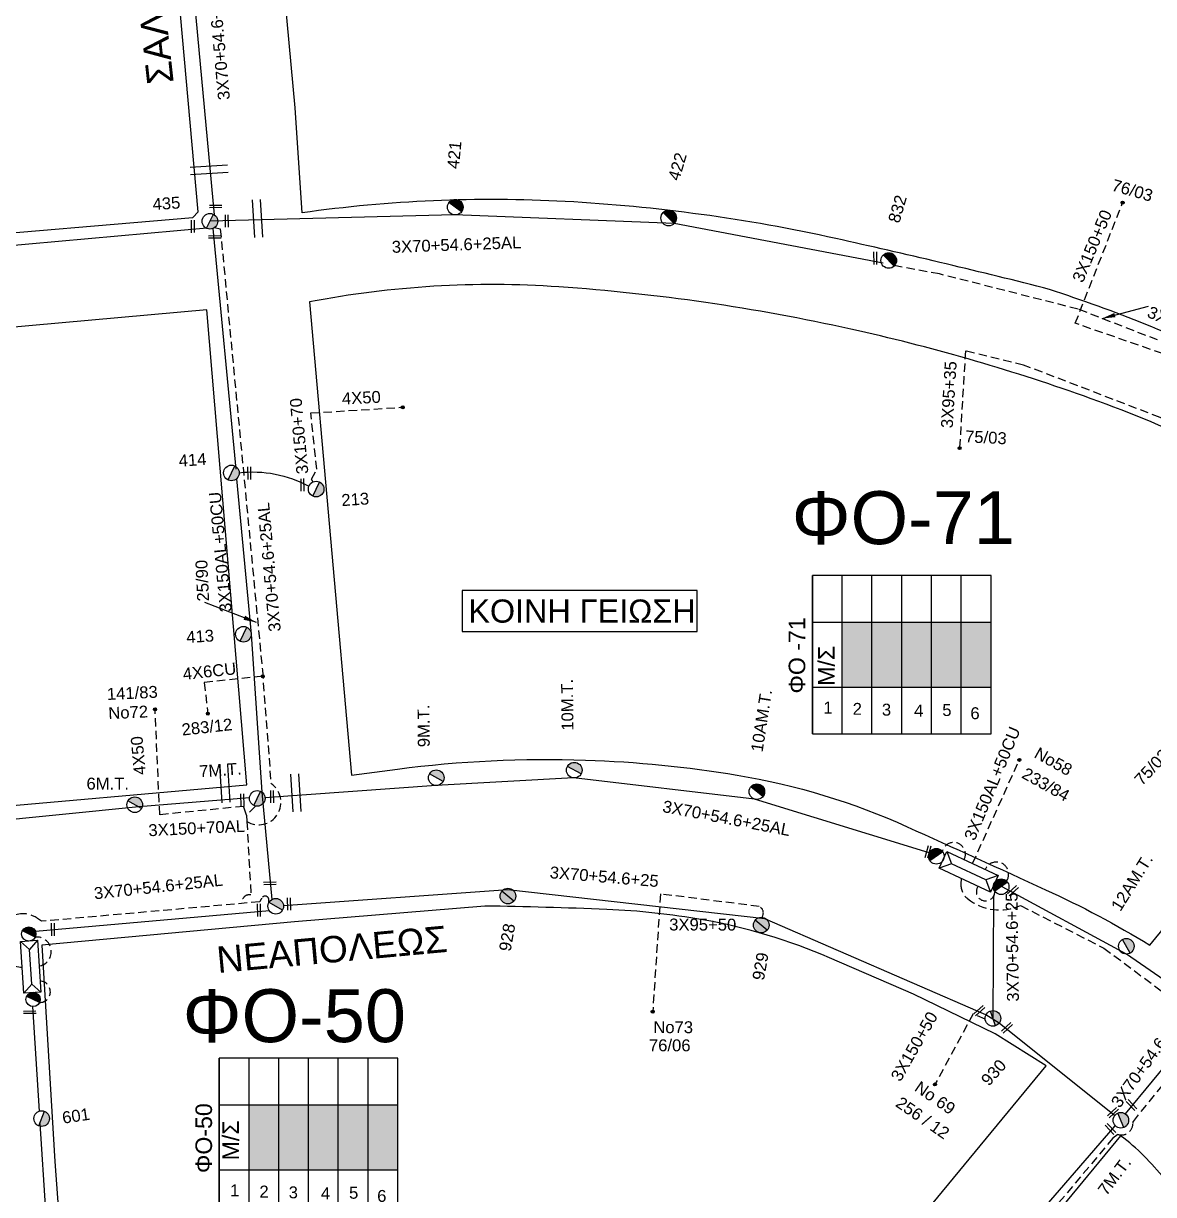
# Model space of a CAD drawing. Header units: millimetres. Extents: x 918 to 3138, y 719 to 1759.
# Drawn here: x 1296.1 to 1466.9, y 1071.1 to 1248.1 of the extents above; entities that cross this region are included whole.
import ezdxf
from ezdxf.enums import TextEntityAlignment as Align

# ---------------------------------------------------------------- set-up
doc = ezdxf.new("R2010")
doc.units = ezdxf.units.MM
doc.header["$LTSCALE"] = 0.5
doc.linetypes.add('DASHED', pattern=[19.05, 12.7, -6.35])
for name, color, linetype in [('Άγνωστα', 7, 'Continuous'), ('Ασφαλειοκιβώτια Χ.Τ 6 αναχωρήσεων', 7, 'Continuous'), ('Ασφαλειοκιβώτια Χ.Τ 9 αναχωρήσεων', 7, 'Continuous'), ('Επιγραφές - Σχήματα', 7, 'Continuous'), ('Καλώδια ΧΤ   3x150+50AL', 7, 'DASHED'), ('Καλώδια ΧΤ   3x150+50CU', 7, 'DASHED'), ('Καλώδια ΧΤ   3x150+70AL', 7, 'DASHED'), ('Καλώδια ΧΤ   3x150AL+50CU', 7, 'DASHED'), ('Καλώδια ΧΤ   4x50AL', 7, 'DASHED'), ('Καλώδια ΧΤ   4x6CU', 7, 'DASHED'), ('Μηχανική τομή', 7, 'Continuous'), ('Στύλος Ξύλινος', 7, 'Continuous'), ('Στύλος Ξύλινος @ 1', 7, 'Continuous'), ('Στύλος ΦΜ', 7, 'Continuous'), ('Στύλος ΦΜ @ 1', 7, 'Continuous'), ('Συνδέσεις', 7, 'Continuous'), ('Συνεστραμμένα ΧΤ   3x70+54.6+25 AL', 7, 'SYN_LINE'), ('Τομή', 7, 'Continuous'), ('Υποσταθμός εναέριος 2 στύλων', 7, 'Continuous'), ('Υποσταθμός πόλεως', 7, 'Continuous'), ('Υπόβαθρο ΔΕΗ', 7, 'Continuous')]:
    doc.layers.add(name, color=color, linetype=linetype)
doc.styles.add('arial', font='ARIAL.TTF')
doc.styles.get("Standard").update_dxf_attribs({"font": 'ARIAL.TTF'})
doc.linetypes.add('SYN_LINE', pattern='A,0.5,-0.0001,["/\\/\\/\\/",Standard,S=0.1,R=0,X=0,Y=-0.05],-0.25', length=0.7501)
doc.dimstyles.new('ISO-25', dxfattribs={"dimtxt": 2.5, "dimasz": 2.5, "dimexe": 1.25, "dimexo": 0.625, "dimtad": 1, "dimtxsty": 'Standard', "dimcen": 2.5, "dimadec": 0, "dimazin": 0, "dimtfac": 1, "dimtmove": 0, "dimatfit": 3, "dimfxl": 1, "dimarcsym": 0})

# ---------------------------------------------------------------- blocks, each defined once
blk = doc.blocks.new('ΑΣΦΑΛΕΙΟΚΙΒΩΤΙΟ ΥΠΟΣΤΑΘΜΟΥ 6 ΑΝΑΧΩΡΗΣΕΩΝ')
at = {"layer": 'Ασφαλειοκιβώτια Χ.Τ 6 αναχωρήσεων', "ltscale": 40}
for p, q in [((-23.91, 27), (23.91, 27)), ((-9.83, 27), (-9.83, -27)), ((9.83, 27), (9.83, -27)), ((-23.91, 18), (23.91, 18)), ((-23.91, 9), (23.91, 9)), ((-23.91, 0), (23.91, 0)), ((-23.91, -9), (23.91, -9)), ((-23.91, -18), (23.91, -18))]:
    blk.add_line(p, q, dxfattribs=at)
at = {"layer": 'Ασφαλειοκιβώτια Χ.Τ 6 αναχωρήσεων'}
blk.add_lwpolyline([(-23.91, -27), (23.91, -27), (23.91, 27), (-23.91, 27)], close=True, dxfattribs=at)
for s, p in [('1', (-17.82, 23.69)), ('2', (-18.21, 14.84)), ('3', (-18.45, 6.01)), ('4', (-18.73, -3.72)), ('5', (-18.57, -12.24)), ('6', (-19.53, -20.74))]:
    blk.add_text(s, height=3.6, rotation=270, dxfattribs=at).set_placement(p)
at = {"layer": 'Ασφαλειοκιβώτια Χ.Τ 6 αναχωρήσεων', "ltscale": 40}
for tag, height, p in [('ΟΝΟΜΑ', 5, (-0.27, 31.68)), ('ΚΕΙΜΕΝΟ 1', 2, (16.95, 22.41)), ('ΚΕΙΜΕΝΟ 2', 2, (16.95, 13.71)), ('ΚΕΙΜΕΝΟ 3', 2, (16.95, 4.31)), ('ΚΕΙΜΕΝΟ 4', 2, (16.95, -4.67)), ('ΚΕΙΜΕΝΟ 5', 2, (16.95, -13.51)), ('ΚΕΙΜΕΝΟ 6', 2, (16.95, -22.43)), ('ΣΧ', 2, (-0.21, -29.21))]:
    blk.add_attdef(tag, text='', height=height, dxfattribs=at).set_placement(p, align=Align.MIDDLE_CENTER)
blk = doc.blocks.new('ΜΗΧΑΝΙΚΗ ΤΟΜΗ')
at = {"layer": 'Μηχανική τομή', "ltscale": 40}
for p, q in [((-1.89, 0.78), (1.89, 0.78)), ((1.89, 0), (-1.89, 0))]:
    blk.add_line(p, q, dxfattribs=at)
blk = doc.blocks.new('ΤΟΜΗ')
at = {"layer": 'Τομή', "ltscale": 40}
for p, q in [((-5.68, 0), (5.68, 0)), ((5.68, -2.33), (-5.68, -2.33))]:
    blk.add_line(p, q, dxfattribs=at)
blk = doc.blocks.new('ΥΠΑΡΧΩΝ ΤΣΙΜΕΝΤΕΝΙΟΣ ΣΤΥΛΟΣ')
at = {"layer": 'Στύλος ΦΜ'}
blk.add_hatch(color=7, dxfattribs=at).paths.add_polyline_path([(-1.29, -2.28, 0.574793), (2.62, 0, 0.268822), (1.3, 2.27)])
at = {"layer": 'Στύλος ΦΜ', "color": 7}
blk.add_line((-1.29, -2.28), (1.3, 2.27), dxfattribs=at)
blk.add_circle((0, 0), 2.62, dxfattribs=at)
at = {"layer": 'Στύλος ΦΜ', "flags": 4}
for tag, p in [('ΑΡΙΘΜΟΣ', (-4.68, 8.05)), ('ΤΥΠΟΣ', (-4.91, 3.03))]:
    blk.add_attdef(tag, p, '', height=4, dxfattribs=at)
blk = doc.blocks.new('ΥΠΟΣΤΑΘΜΟΣ ΕΝΑΕΡΙΟΣ ΕΠΙ 2 ΣΤΥΛΩΝ')
at = {"layer": 'Υποσταθμός εναέριος 2 στύλων', "linetype": 'Continuous'}
for points in [[(-11.97, -2.11, 0.574793), (-8.45, -0.07, 0.268822), (-9.64, 1.98)], [(9.68, -2.15, 0.574793), (13.19, -0.1, 0.268822), (12.01, 1.95)]]:
    blk.add_hatch(color=256, dxfattribs=at).paths.add_polyline_path(points)
for p, q in [((-11.97, -2.11), (-9.64, 1.98)), ((9.68, -2.15), (12.01, 1.95))]:
    blk.add_line(p, q, dxfattribs=at)
for centre in [(-10.81, -0.07), (10.84, -0.1)]:
    blk.add_circle(centre, 2.36, dxfattribs=at)
at = {"layer": 'Υποσταθμός πόλεως', "linetype": 'Continuous', "ltscale": 40}
blk.add_lwpolyline([(-8.57, 2.82), (8.57, 2.82), (8.57, -2.82), (-8.57, -2.82)], close=True, dxfattribs=at)
for points in [[(-5.75, 0), (-8.57, 2.82)], [(-8.57, -2.82), (-5.75, 0)], [(-5.75, 0), (5.75, 0)], [(5.75, 0), (8.57, 2.82)], [(8.57, -2.82), (5.75, 0)]]:
    blk.add_lwpolyline(points, dxfattribs=at)
at = {"layer": 'Υποσταθμός εναέριος 2 στύλων', "ltscale": 40, "flags": 1}
for tag, p in [('ΜΕΤΑΣΧΗΜΑΤΙΣΜΟΣ', (14.09, 2.51)), ('ΙΣΧΥΣ', (14.07, -0.28)), ('ΑΡΙΘΜΟΣ', (14.19, -3))]:
    blk.add_attdef(tag, p, '', height=1.8, dxfattribs=at)
blk = doc.blocks.new('ΥΠΑΡΧΩΝ ΞΥΛΙΝΟΣ ΣΤΥΛΟΣ')
at = {"layer": 'Στύλος Ξύλινος'}
h = blk.add_hatch(color=7, dxfattribs=at)
h.paths.add_polyline_path([(-2.62, 0, 0.270008), (-1.29, -2.28), (1.3, 2.27, 0.576266)])
h.paths.add_polyline_path([(-1.29, -2.28, 0.574793), (2.62, 0, 0.268822), (1.3, 2.27)])
at = {"layer": 'Στύλος Ξύλινος', "color": 7}
blk.add_line((-1.29, -2.28), (1.3, 2.27), dxfattribs=at)
blk.add_circle((0, 0), 2.62, dxfattribs=at)
at = {"layer": 'Στύλος Ξύλινος', "flags": 4}
for tag, p in [('ΑΡΙΘΜΟΣ', (-4.91, 8.6)), ('ΤΥΠΟΣ', (-4.85, 3.39))]:
    blk.add_attdef(tag, p, '', height=4, dxfattribs=at)
blk = doc.blocks.new('_ΣΥΝΔΕΣΗ')
at = {"layer": 'Συνδέσεις', "linetype": 'SYN_LINE', "ltscale": 40}
blk.add_hatch(color=256, dxfattribs=at).paths.add_polyline_path([(0.5, -0.01, 1), (-0.5, -0.01, 1)])
at = {"layer": 'Συνδέσεις'}
blk.add_circle((0, -0.01), 0.5, dxfattribs=at)

msp = doc.modelspace()

# ---------------------------------------------------------------- hatches: boundary and pattern name
at = {"layer": 'Ασφαλειοκιβώτια Χ.Τ 9 αναχωρήσεων', "ltscale": 40}
for color, points in [(6, [(1419.83, 1157.61), (1419.83, 1147.78), (1424.33, 1147.78), (1424.33, 1157.61)]), (27, [(1424.33, 1157.61), (1424.33, 1147.78), (1428.83, 1147.78), (1428.83, 1157.61)]), (2, [(1428.83, 1157.61), (1428.83, 1147.78), (1433.33, 1147.78), (1433.33, 1157.61)]), (151, [(1433.33, 1157.61), (1433.33, 1147.78), (1437.83, 1147.78), (1437.83, 1157.61)]), (30, [(1437.83, 1157.61), (1437.83, 1147.78), (1442.33, 1147.78), (1442.33, 1157.61)]), (30, [(1330.18, 1084.66), (1330.18, 1074.84), (1334.68, 1074.84), (1334.68, 1084.66)]), (6, [(1334.68, 1084.66), (1334.68, 1074.84), (1339.18, 1074.84), (1339.18, 1084.66)]), (1, [(1339.18, 1084.66), (1339.18, 1074.84), (1343.68, 1074.84), (1343.68, 1084.66)]), (27, [(1343.68, 1084.66), (1343.68, 1074.84), (1348.18, 1074.84), (1348.18, 1084.66)]), (62, [(1348.18, 1084.66), (1348.18, 1074.84), (1352.68, 1074.84), (1352.68, 1084.66)])]:
    msp.add_hatch(color=color, dxfattribs=at).paths.add_polyline_path(points)

# ---------------------------------------------------------------- linework, layer by layer
at = {"layer": 'Άγνωστα', "color": 1, "linetype": 'DASHED', "ltscale": 0.2}
msp.add_lwpolyline([(1500.79, 1167.56), (1504.68, 1173.39), (1512.76, 1168.82), (1514.71, 1172.01), (1505.22, 1177.54), (1504.84, 1179.35), (1504.53, 1179.67), (1468.21, 1198.17), (1455.05, 1202.75)], dxfattribs=at)
at = {"layer": 'Άγνωστα', "color": 2, "linetype": 'DASHED', "ltscale": 0.2}
for points in [[(1438.45, 1198.57), (1437.57, 1183.88)], [(1497.8, 1169.39), (1500.27, 1173.32), (1493.79, 1177.18), (1492.86, 1176.45), (1467.87, 1188.52), (1447.24, 1196.44), (1438.45, 1198.57)]]:
    msp.add_lwpolyline(points, dxfattribs=at)
at = {"layer": 'Άγνωστα', "color": 62, "linetype": 'DASHED', "ltscale": 0.2}
msp.add_lwpolyline([(1316.7, 1128.49), (1315.98, 1144.4)], dxfattribs=at)
at = {"layer": 'Άγνωστα', "color": 27, "linetype": 'DASHED', "ltscale": 0.2}
msp.add_lwpolyline([(1407.73, 1112.79), (1407.88, 1113.4, 0.359497), (1407.29, 1114.62), (1392.37, 1116.51), (1391.19, 1098.73)], format="xyb", dxfattribs=at)
at = {"layer": 'Επιγραφές - Σχήματα', "color": 190}
msp.add_lwpolyline([(1362.38, 1156.18), (1397.89, 1156.18), (1397.89, 1162.35), (1362.38, 1162.35)], close=True, dxfattribs=at)
at = {"layer": 'Επιγραφές - Σχήματα', "color": 62, "linetype": 'DASHED', "ltscale": 0.2}
msp.add_arc((1331.61, 1130.37), 3.4, 238.9636, 56.1804, dxfattribs=at)
at = {"layer": 'Επιγραφές - Σχήματα', "color": 2, "linetype": 'DASHED', "ltscale": 0.2}
msp.add_arc((1436.68, 1122.53), 1.77, 333.3692, 165.9488, dxfattribs=at)
at = {"layer": 'Επιγραφές - Σχήματα', "color": 6, "linetype": 'DASHED', "ltscale": 0.2}
for centre, radius, start, end in [((1443.14, 1119.5), 1.84, 325.4941, 156.253), ((1298.54, 1101.74), 1.62, 269.8561, 86.7138)]:
    msp.add_arc(centre, radius, start, end, dxfattribs=at)
at = {"layer": 'Επιγραφές - Σχήματα', "color": 27, "linetype": 'DASHED', "ltscale": 0.2}
msp.add_arc((1441.49, 1116.86), 1.39, 145.2033, 2.8083, dxfattribs=at)
at = {"layer": 'Καλώδια ΧΤ   3x150+50AL', "color": 1, "linetype": 'DASHED', "ltscale": 0.2}
msp.add_lwpolyline([(1455.05, 1202.75), (1462.21, 1220.97)], dxfattribs=at)
at = {"layer": 'Καλώδια ΧΤ   3x150+50CU', "color": 30, "ltscale": 0.2}
msp.add_lwpolyline([(1437.82, 1118.83), (1437.78, 1118.01, 0.242972), (1438.76, 1115.81, 0.280953), (1446.78, 1114.77), (1459.37, 1108.33), (1475.33, 1096.49), (1463.76, 1082.13), (1463.76, 1081.81, -0.501884), (1461.49, 1080.18), (1460.75, 1079.63), (1445.92, 1061.95), (1446.05, 1061.57, -0.3073), (1445.14, 1058.19, -0.278062), (1442.03, 1057.65), (1425.98, 1037.91), (1426.11, 1037.31, -0.490057), (1424.83, 1035.83, -80.209028)], format="xyb", dxfattribs=at)
at = {"layer": 'Καλώδια ΧΤ   3x150+50CU', "color": 27, "ltscale": 0.2}
msp.add_lwpolyline([(1441.43, 1097.6), (1439.6, 1098.4), (1433.85, 1087.72)], dxfattribs=at)
at = {"layer": 'Καλώδια ΧΤ   3x150+70AL', "color": 30, "linetype": 'DASHED', "ltscale": 0.2}
msp.add_lwpolyline([(1339.83, 1178.76, -0.045666), (1339.6, 1179.2), (1340.42, 1180.68), (1339.53, 1189.19)], format="xyb", dxfattribs=at)
at = {"layer": 'Καλώδια ΧΤ   3x150+70AL', "color": 62, "ltscale": 0.2}
msp.add_lwpolyline([(1331.15, 1129.8), (1329.79, 1128.42), (1329.38, 1129.75), (1316.7, 1128.49)], dxfattribs=at)
msp.add_lwpolyline([(1329.79, 1128.42), (1329.86, 1127.46), (1330.47, 1116.39), (1330.25, 1116.39, 0.451306), (1329.09, 1115.08, -1.363413)], format="xyb", dxfattribs=at)
at = {"layer": 'Καλώδια ΧΤ   3x150AL+50CU', "color": 151, "ltscale": 0.2}
msp.add_lwpolyline([(1439.54, 1121.14), (1446.6, 1136.77)], dxfattribs=at)
at = {"layer": 'Καλώδια ΧΤ   4x50AL', "color": 30, "linetype": 'DASHED', "ltscale": 0.2}
msp.add_lwpolyline([(1339.53, 1189.19), (1353.41, 1190.05)], dxfattribs=at)
at = {"layer": 'Συνεστραμμένα ΧΤ   3x70+54.6+25 AL', "color": 27, "ltscale": 20}
for points in [[(1320.91, 1262.57), (1324.92, 1219.15)], [(1442.88, 1116.92), (1442.68, 1116.04), (1442.61, 1097.71)], [(1462.62, 1083.29), (1474.89, 1098.1)], [(1424.1, 1036.96), (1448.13, 1066.51), (1461.09, 1081.5)]]:
    msp.add_lwpolyline(points, dxfattribs=at)
at = {"layer": 'Συνεστραμμένα ΧΤ   3x70+54.6+25 AL', "color": 173, "linetype": 'SYN_LINE', "ltscale": 20}
msp.add_lwpolyline([(1426, 1211.82), (1394.42, 1217.8), (1361.23, 1219.12), (1324.28, 1218.16)], dxfattribs=at)
at = {"layer": 'Συνεστραμμένα ΧΤ   3x70+54.6+25 AL', "color": 62, "linetype": 'SYN_LINE', "ltscale": 20}
msp.add_lwpolyline([(1209.81, 1207.12), (1251.42, 1210.71), (1283.4, 1213.52), (1323.8, 1217.18)], dxfattribs=at)
at = {"layer": 'Συνεστραμμένα ΧΤ   3x70+54.6+25 AL', "color": 30, "ltscale": 20}
for points in [[(1324.73, 1217.08), (1328.17, 1180.68)], [(1328.3, 1179.26), (1330.52, 1155.78), (1332.11, 1131.9), (1333.65, 1115.68)], [(1333.26, 1113.99), (1297.93, 1110.82)]]:
    msp.add_lwpolyline(points, dxfattribs=at)
at = {"layer": 'Συνεστραμμένα ΧΤ   3x70+54.6+25 AL', "color": 62, "linetype": 'DASHED', "ltscale": 0.2}
for points in [[(1324.98, 1217.21), (1325.84, 1217.02), (1332.2, 1150.32), (1333.5, 1133.19)], [(1332.27, 1149.4), (1323.42, 1148.48), (1323.95, 1143.76)]]:
    msp.add_lwpolyline(points, dxfattribs=at)
at = {"layer": 'Συνεστραμμένα ΧΤ   3x70+54.6+25 AL', "color": 173, "linetype": 'DASHED', "ltscale": 0.2}
msp.add_lwpolyline([(1518.37, 1171.68), (1517.6, 1174.06), (1505.9, 1180.62), (1476.37, 1196.78), (1455.47, 1204.88), (1434.53, 1210.2), (1427.61, 1211.47)], dxfattribs=at)
at = {"layer": 'Συνεστραμμένα ΧΤ   3x70+54.6+25 AL', "color": 30, "ltscale": 10}
msp.add_lwpolyline([(1328.69, 1180.17, -0.152942), (1339.24, 1178.13)], format="xyb", dxfattribs=at)
at = {"layer": 'Συνεστραμμένα ΧΤ   3x70+54.6+25 AL', "color": 2, "ltscale": 20}
msp.add_lwpolyline([(1432.99, 1122.72), (1406.59, 1130.84), (1379.2, 1134.06), (1358.49, 1132.9), (1332.59, 1131.03)], dxfattribs=at)
at = {"layer": 'Συνεστραμμένα ΧΤ   3x70+54.6+25 AL', "color": 1, "ltscale": 20}
msp.add_lwpolyline([(1330.24, 1131.04), (1313.52, 1129.66), (1289.91, 1127.33), (1268.3, 1125.52)], dxfattribs=at)
at = {"layer": 'Συνεστραμμένα ΧΤ   3x70+54.6+25 AL', "color": 27, "linetype": 'SYN_LINE', "ltscale": 20}
msp.add_lwpolyline([(1461, 1083.02), (1443.53, 1096.97), (1441.55, 1098.23), (1408.16, 1112.74), (1369.29, 1117.16), (1335.41, 1114.74)], dxfattribs=at)
at = {"layer": 'Συνεστραμμένα ΧΤ   3x70+54.6+25 AL', "color": 6, "ltscale": 20}
for points in [[(1475.62, 1098.55), (1462.81, 1107.44), (1444.01, 1117.61)], [(1297.44, 1099.5), (1298.45, 1083.69)]]:
    msp.add_lwpolyline(points, dxfattribs=at)
at = {"layer": 'Συνεστραμμένα ΧΤ   3x70+54.6+25 AL', "color": 62, "linetype": 'DASHED', "ltscale": 0.2}
msp.add_lwpolyline([(1333.2, 1115.23), (1333.17, 1115.68, 0.788046), (1332.11, 1115.86, -0.074617), (1331.78, 1115.32), (1298.84, 1112.38), (1298.36, 1112.73, 0.144233), (1296.2, 1113.52, 1.002286), (1295.91, 1105.43, 0.167022)], format="xyb", dxfattribs=at)
at = {"layer": 'Συνεστραμμένα ΧΤ   3x70+54.6+25 AL', "color": 30, "linetype": 'DASHED', "ltscale": 0.2}
msp.add_lwpolyline([(1297.88, 1110, -0.934255), (1298.59, 1105.65)], format="xyb", dxfattribs=at)
at = {"layer": 'Συνεστραμμένα ΧΤ   3x70+54.6+25 AL', "color": 6, "ltscale": 15}
msp.add_lwpolyline([(1298.57, 1081.84), (1299.42, 1068.62)], dxfattribs=at)
at = {"layer": 'Υπόβαθρο ΔΕΗ'}
for points in [[(1332.3, 1289.53), (1334.16, 1291.32), (1351.05, 1292.15, -0.021622), (1391.28, 1290.54, -0.024043), (1440.28, 1283.9, -0.031921), (1483.91, 1272.6, -0.03259), (1522.65, 1256.08), (1541.19, 1244.65), (1564.7, 1228.97), (1519.27, 1174.27), (1479.03, 1196.68, 0.036325), (1450.23, 1208.12, 0.007316), (1418.86, 1215.55, 0.040954), (1377.96, 1221.15, 0.048833), (1338.21, 1219.43), (1337.18, 1235.29), (1334.39, 1265.38), (1332.3, 1289.53)], [(1466.3, 1108.8), (1510.82, 1163.02, 0.338616), (1510.87, 1164.5), (1491.6, 1175.54, 0.044805), (1456.3, 1191.76, 0.030721), (1421.15, 1201.86, 0.037307), (1377.02, 1208.25, 0.064885), (1339.34, 1205.97), (1345.69, 1134.48), (1352.61, 1135.38, -0.040779), (1381.05, 1136.75, -0.032834), (1403.97, 1134.47, -0.065194), (1429.67, 1126.67, -0.000976), (1450.56, 1117.16, -0.029655), (1466.3, 1108.8, -2.378382)], [(1413.61, 1045.69), (1450.66, 1090.56), (1442.92, 1095.37), (1430.6, 1101.38), (1417.91, 1106.87, 0.058429), (1398.75, 1112.61, 0.033432), (1384.25, 1114.17, 0.006262), (1365.81, 1114.69), (1337.06, 1112.32), (1298.86, 1108.77), (1300.83, 1076.09), (1302.55, 1052.79), (1326.88, 1053.83), (1330.55, 1054.31), (1334.89, 1054.38), (1341.37, 1055.02, -0.028944), (1351.19, 1055.41, 0.015825), (1356.14, 1055.48, 0.01012), (1371.77, 1056.52, -0.088407), (1388.61, 1055, -0.026139), (1406.32, 1049.16, -0.03634), (1413.61, 1045.69, 0.263958)], [(1446.23, 968.42), (1466.57, 970.49), (1490.97, 972.96), (1507.45, 974.65), (1505.56, 991.77, 0.029512), (1496.11, 1030.52, 0.085035), (1465.43, 1076.97, 0.032287), (1461.91, 1079.97), (1425.36, 1035.7), (1429.52, 1031.07, -0.040166), (1434.47, 1022.46, -0.045126), (1441.99, 999.2, -0.041323), (1446.23, 968.42, 6.741713)]]:
    msp.add_lwpolyline(points, format="xyb", dxfattribs=at)
for points in [[(1135.77, 1276.01), (1143.46, 1203.11), (1245.58, 1212.27), (1321.7, 1218.75), (1322.48, 1219.57), (1318.91, 1259.59), (1316.55, 1289.65), (1247.13, 1284.6), (1177.14, 1278.96), (1135.77, 1276.01)], [(1145.2, 1188.87), (1152.83, 1117.39), (1286.41, 1129.18), (1329.87, 1133), (1323.83, 1204.8), (1177.49, 1191.61), (1145.2, 1188.87)]]:
    msp.add_lwpolyline(points, dxfattribs=at)

# ---------------------------------------------------------------- block references
at = {"layer": 'Ασφαλειοκιβώτια Χ.Τ 6 αναχωρήσεων', "xscale": 0.5, "yscale": 0.5, "zscale": 0.5, "rotation": 90}
for p, values in [((1428.83, 1152.69), {'ΟΝΟΜΑ': 'ΦΟ -71'}), ((1339.18, 1079.75), {'ΟΝΟΜΑ': 'ΦΟ-50'})]:
    msp.add_blockref('ΑΣΦΑΛΕΙΟΚΙΒΩΤΙΟ ΥΠΟΣΤΑΘΜΟΥ 6 ΑΝΑΧΩΡΗΣΕΩΝ', p, dxfattribs=at).add_auto_attribs(values)
at = {"layer": 'Μηχανική τομή'}
for p, xscale, yscale, zscale, rotation in [((1325.14, 1220.59), 0.4999999999999996, 0.4999999999999996, 0.4999999999999996, 180.9754372785865), ((1321.49, 1217.38), 0.4999999999999997, 0.4999999999999997, 0.4999999999999997, 270.577947933592), ((1326.62, 1218.2), 0.4999999999999997, 0.4999999999999997, 0.4999999999999997, 270.577947933592), ((1325, 1215.99), 0.4999999999999996, 0.4999999999999996, 0.4999999999999996, 180.9754372785865), ((1330.03, 1180.09), 0.4999999999999996, 0.4999999999999996, 0.4999999999999996, 270.577947933592), ((1338.06, 1178.32), 0.4999999999999996, 0.4999999999999996, 0.4999999999999996, 270.577947933592), ((1328.98, 1130.69), 0.4999999999999997, 0.4999999999999997, 0.4999999999999997, 270.577947933592), ((1333.47, 1131.22), 0.4999999999999997, 0.4999999999999997, 0.4999999999999997, 270.577947933592), ((1432.6, 1122.95), 0.4999999999999998, 0.4999999999999998, 0.4999999999999998, 254.2316646633813), ((1333.34, 1118.32), 0.4999999999999996, 0.4999999999999996, 0.4999999999999996, 180.9754372785865), ((1445.76, 1116.87), 0.4999999999999996, 0.4999999999999996, 0.4999999999999996, 42.76191703139985), ((1331.49, 1114.06), 0.4999999999999997, 0.4999999999999997, 0.4999999999999997, 270.577947933592), ((1336.03, 1115), 0.4999999999999997, 0.4999999999999997, 0.4999999999999997, 270.577947933592), ((1300.36, 1111.15), 0.4999999999999997, 0.4999999999999997, 0.4999999999999997, 270.577947933592), ((1440.69, 1098.74), 0.4999999999999996, 0.4999999999999996, 0.4999999999999996, 42.76191703139985), ((1297.04, 1098.84), 0.4999999999999996, 0.4999999999999996, 0.4999999999999996, 180.9754372785865), ((1444.86, 1096.14), 0.4999999999999996, 0.4999999999999996, 0.4999999999999996, 42.76191703139985), ((1463.69, 1084.75), 0.4999999999999993, 0.4999999999999993, 0.4999999999999993, 132.9464639555496), ((1460.87, 1083.33), 0.4999999999999996, 0.4999999999999996, 0.4999999999999996, 42.76191703139985), ((1460.52, 1081.15), 0.4999999999999993, 0.4999999999999993, 0.4999999999999993, 132.9464639555496)]:
    msp.add_blockref('ΜΗΧΑΝΙΚΗ ΤΟΜΗ', p, dxfattribs=dict(at, xscale=xscale, yscale=yscale, zscale=zscale, rotation=rotation))
at = {"layer": 'Μηχανική τομή', "color": 3, "xscale": 0.4999999999999997, "yscale": 0.4999999999999997, "zscale": 0.4999999999999997, "rotation": 270.577947933592}
msp.add_blockref('ΜΗΧΑΝΙΚΗ ΤΟΜΗ', (1424.63, 1212.59), dxfattribs=at)
at = {"layer": 'Στύλος Ξύλινος @ 1', "ltscale": 40}
ref = msp.add_blockref('ΥΠΑΡΧΩΝ ΞΥΛΙΝΟΣ ΣΤΥΛΟΣ', (1369.31, 1116.19), dxfattribs=dict(at, xscale=0.4499999999998178, yscale=0.4499999999998178, zscale=0.4499999999998178, rotation=79.93430091784994))
ref.add_attrib('ΤΥΠΟΣ', '928', (1369.71, 1107.74), dxfattribs={"layer": 'Στύλος Ξύλινος', "height": 1.8, "rotation": 79.9343, "flags": 4})
ref = msp.add_blockref('ΥΠΑΡΧΩΝ ΞΥΛΙΝΟΣ ΣΤΥΛΟΣ', (1407.59, 1111.81), dxfattribs=dict(at, xscale=0.4499999999998181, yscale=0.4499999999998181, zscale=0.4499999999998181, rotation=79.93430091784994))
ref.add_attrib('ΤΥΠΟΣ', '929', (1407.99, 1103.36), dxfattribs={"layer": 'Στύλος Ξύλινος', "height": 1.8, "rotation": 79.9343, "flags": 4})
at = {"layer": 'Στύλος ΦΜ @ 1', "ltscale": 40}
ref = msp.add_blockref('ΥΠΑΡΧΩΝ ΤΣΙΜΕΝΤΕΝΙΟΣ ΣΤΥΛΟΣ', (1361.35, 1220.29), dxfattribs=dict(at, xscale=0.4499999999998181, yscale=0.4499999999998181, zscale=0.4499999999998181, rotation=84.36907613430043))
ref.add_attrib('ΤΥΠΟΣ', '421', (1361.89, 1226.02), dxfattribs={"layer": 'Στύλος ΦΜ', "height": 1.8, "rotation": 84.3691, "flags": 4})
ref = msp.add_blockref('ΥΠΑΡΧΩΝ ΤΣΙΜΕΝΤΕΝΙΟΣ ΣΤΥΛΟΣ', (1393.6, 1218.65), dxfattribs=dict(at, xscale=0.4499999999998181, yscale=0.4499999999998181, zscale=0.4499999999998181, rotation=73.75191302957971))
ref.add_attrib('ΤΥΠΟΣ', '422', (1395.19, 1224.17), dxfattribs={"layer": 'Στύλος ΦΜ', "height": 1.8, "rotation": 73.7519, "flags": 4})
ref = msp.add_blockref('ΥΠΑΡΧΩΝ ΤΣΙΜΕΝΤΕΝΙΟΣ ΣΤΥΛΟΣ', (1324.28, 1218.16), dxfattribs=dict(at, xscale=0.449999999999818, yscale=0.449999999999818, zscale=0.449999999999818, rotation=3.833824537449723))
ref.add_attrib('ΤΥΠΟΣ', '435', (1315.67, 1219.83), dxfattribs={"layer": 'Στύλος ΦΜ', "height": 1.8, "rotation": 3.8338, "flags": 4})
ref = msp.add_blockref('ΥΠΑΡΧΩΝ ΤΣΙΜΕΝΤΕΝΙΟΣ ΣΤΥΛΟΣ', (1426.86, 1212.23), dxfattribs=dict(at, xscale=0.4499999999998181, yscale=0.4499999999998181, zscale=0.4499999999998181, rotation=73.75191302957971))
ref.add_attrib('ΤΥΠΟΣ', '832', (1428.45, 1217.76), dxfattribs={"layer": 'Στύλος ΦΜ', "height": 1.8, "rotation": 73.7519, "flags": 4})
ref = msp.add_blockref('ΥΠΑΡΧΩΝ ΤΣΙΜΕΝΤΕΝΙΟΣ ΣΤΥΛΟΣ', (1327.52, 1180.14), dxfattribs=dict(at, xscale=0.449999999999818, yscale=0.449999999999818, zscale=0.449999999999818, rotation=3.833824537449723))
ref.add_attrib('ΤΥΠΟΣ', '414', (1319.61, 1181.07), dxfattribs={"layer": 'Στύλος ΦΜ', "height": 1.8, "rotation": 3.8338, "flags": 4})
ref = msp.add_blockref('ΥΠΑΡΧΩΝ ΤΣΙΜΕΝΤΕΝΙΟΣ ΣΤΥΛΟΣ', (1340.33, 1177.7), dxfattribs=dict(at, xscale=0.449999999999818, yscale=0.449999999999818, zscale=0.449999999999818, rotation=3.833824537449723))
ref.add_attrib('ΤΥΠΟΣ', '213', (1344.2, 1175.11), dxfattribs={"layer": 'Στύλος ΦΜ', "height": 1.8, "rotation": 3.8338, "flags": 4})
ref = msp.add_blockref('ΥΠΑΡΧΩΝ ΤΣΙΜΕΝΤΕΝΙΟΣ ΣΤΥΛΟΣ', (1329.34, 1155.76), dxfattribs=dict(at, xscale=0.449999999999818, yscale=0.449999999999818, zscale=0.449999999999818, rotation=3.833824537449723))
ref.add_attrib('ΤΥΠΟΣ', '413', (1320.76, 1154.41), dxfattribs={"layer": 'Στύλος ΦΜ', "height": 1.8, "rotation": 3.8338, "flags": 4})
ref = msp.add_blockref('ΥΠΑΡΧΩΝ ΤΣΙΜΕΝΤΕΝΙΟΣ ΣΤΥΛΟΣ', (1379.34, 1135.22), dxfattribs=dict(at, xscale=0.449999999999818, yscale=0.449999999999818, zscale=0.449999999999818, rotation=90.57296713480032))
ref.add_attrib('ΤΥΠΟΣ', '10M.T.', (1379.22, 1141.19), dxfattribs={"layer": 'Στύλος ΦΜ', "height": 1.8, "rotation": 90.573, "flags": 4})
ref = msp.add_blockref('ΥΠΑΡΧΩΝ ΤΣΙΜΕΝΤΕΝΙΟΣ ΣΤΥΛΟΣ', (1406.93, 1131.97), dxfattribs=dict(at, xscale=0.449999999999818, yscale=0.449999999999818, zscale=0.449999999999818, rotation=81.17940199774608))
ref.add_attrib('ΤΥΠΟΣ', '10AM.T.', (1407.79, 1137.87), dxfattribs={"layer": 'Στύλος ΦΜ', "height": 1.8, "rotation": 81.1794, "flags": 4})
ref = msp.add_blockref('ΥΠΑΡΧΩΝ ΤΣΙΜΕΝΤΕΝΙΟΣ ΣΤΥΛΟΣ', (1358.48, 1134.08), dxfattribs=dict(at, xscale=0.449999999999818, yscale=0.449999999999818, zscale=0.449999999999818, rotation=90.57296713480032))
ref.add_attrib('ΤΥΠΟΣ', '9M.T.', (1357.5, 1138.7), dxfattribs={"layer": 'Στύλος ΦΜ', "height": 1.8, "rotation": 90.573, "flags": 4})
ref = msp.add_blockref('ΥΠΑΡΧΩΝ ΤΣΙΜΕΝΤΕΝΙΟΣ ΣΤΥΛΟΣ', (1331.42, 1130.95), dxfattribs=dict(at, xscale=0.449999999999818, yscale=0.449999999999818, zscale=0.449999999999818, rotation=3.833824537449723))
ref.add_attrib('ΤΥΠΟΣ', '7M.T.', (1322.71, 1134.14), dxfattribs={"layer": 'Στύλος ΦΜ', "height": 1.8, "rotation": 3.8338, "flags": 4})
ref = msp.add_blockref('ΥΠΑΡΧΩΝ ΤΣΙΜΕΝΤΕΝΙΟΣ ΣΤΥΛΟΣ', (1312.92, 1130), dxfattribs=dict(at, xscale=0.449999999999818, yscale=0.449999999999818, zscale=0.449999999999818, rotation=90.57296713480032))
ref.add_attrib('ΤΥΠΟΣ', '6M.T.', (1305.62, 1132.29), dxfattribs={"layer": 'Στύλος ΦΜ', "height": 1.8, "flags": 4})
ref = msp.add_blockref('ΥΠΑΡΧΩΝ ΤΣΙΜΕΝΤΕΝΙΟΣ ΣΤΥΛΟΣ', (1462.77, 1108.62), dxfattribs=dict(at, xscale=0.449999999999818, yscale=0.449999999999818, zscale=0.449999999999818, rotation=58.10455910951964))
ref.add_attrib('ΤΥΠΟΣ', '12AM.T.', (1461.87, 1113.76), dxfattribs={"layer": 'Στύλος ΦΜ', "height": 1.8, "rotation": 58.1046, "flags": 4})
at = {"layer": 'Στύλος ΦΜ @ 1', "ltscale": 40, "xscale": 0.449999999999818, "yscale": 0.449999999999818, "zscale": 0.449999999999818, "rotation": 90.57296713480032}
msp.add_blockref('ΥΠΑΡΧΩΝ ΤΣΙΜΕΝΤΕΝΙΟΣ ΣΤΥΛΟΣ', (1334.23, 1114.66), dxfattribs=at)
at = {"layer": 'Στύλος ΦΜ @ 1', "ltscale": 40}
ref = msp.add_blockref('ΥΠΑΡΧΩΝ ΤΣΙΜΕΝΤΕΝΙΟΣ ΣΤΥΛΟΣ', (1442.61, 1097.71), dxfattribs=dict(at, xscale=0.449999999999818, yscale=0.449999999999818, zscale=0.449999999999818, rotation=48.43029161376137))
ref.add_attrib('ΤΥΠΟΣ', '930', (1441.99, 1087.38), dxfattribs={"layer": 'Στύλος ΦΜ', "height": 1.8, "rotation": 48.4303, "flags": 4})
ref = msp.add_blockref('ΥΠΑΡΧΩΝ ΤΣΙΜΕΝΤΕΝΙΟΣ ΣΤΥΛΟΣ', (1298.85, 1082.58), dxfattribs=dict(at, xscale=0.449999999999818, yscale=0.449999999999818, zscale=0.449999999999818, rotation=8.582727762758951))
ref.add_attrib('ΤΥΠΟΣ', '601', (1302.09, 1081.79), dxfattribs={"layer": 'Στύλος ΦΜ', "height": 1.8, "rotation": 8.5827, "flags": 4})
ref = msp.add_blockref('ΥΠΑΡΧΩΝ ΤΣΙΜΕΝΤΕΝΙΟΣ ΣΤΥΛΟΣ', (1461.94, 1082.32), dxfattribs=dict(at, xscale=0.4499999999998179, yscale=0.4499999999998179, zscale=0.4499999999998179, rotation=53.03717552097353))
ref.add_attrib('ΤΥΠΟΣ', '7M.T.', (1459.76, 1070.8), dxfattribs={"layer": 'Στύλος ΦΜ', "height": 1.8, "rotation": 53.0372, "flags": 4})
at = {"layer": 'Συνδέσεις', "xscale": 0.4500000000000455, "yscale": 0.4500000000000455, "zscale": 0.4500000000000455}
for p in [(1462.21, 1220.98), (1353.41, 1190.05), (1437.57, 1183.88), (1332.27, 1149.4), (1315.98, 1144.41), (1323.96, 1143.77), (1446.6, 1136.78), (1391.19, 1098.74), (1433.85, 1087.73)]:
    msp.add_blockref('_ΣΥΝΔΕΣΗ', p, dxfattribs=at)
at = {"layer": 'Τομή'}
for p, xscale, yscale, zscale, rotation in [((1324.12, 1226.51), 0.4999999999999999, 0.4999999999999999, 0.4999999999999999, 3.545975908835903), ((1330.9, 1218.54), 0.5, 0.5, 0.5, 93.53930974426373), ((1327.09, 1133.2), 0.4999999999999998, 0.4999999999999998, 0.4999999999999998, 273.5459759088359), ((1337.83, 1131.83), 0.4999999999999998, 0.4999999999999998, 0.4999999999999998, 273.5459759088359)]:
    msp.add_blockref('ΤΟΜΗ', p, dxfattribs=dict(at, xscale=xscale, yscale=yscale, zscale=zscale, rotation=rotation))
at = {"layer": 'Υποσταθμός εναέριος 2 στύλων'}
for p, xscale, yscale, zscale, rotation in [((1438.94, 1119.86), 0.4999999999999997, 0.4999999999999997, 0.4999999999999997, 154.8888106575491), ((1297.19, 1105.51), 0.4579415506171309, 0.4579415506171309, 0.4579415506171309, 93.85489241138364)]:
    msp.add_blockref('ΥΠΟΣΤΑΘΜΟΣ ΕΝΑΕΡΙΟΣ ΕΠΙ 2 ΣΤΥΛΩΝ', p, dxfattribs=dict(at, xscale=xscale, yscale=yscale, zscale=zscale, rotation=rotation))

# ---------------------------------------------------------------- texts
at = {"ltscale": 40, "insert": (1325.12, 1108.54), "char_height": 4, "width": 17.8089, "attachment_point": 1, "rotation": 5.2764, "style": 'arial'}
msp.add_mtext('ΝΕΑΠΟΛΕΩΣ', dxfattribs=at)
at = {"ltscale": 40, "insert": (1320.14, 1102.12), "char_height": 8, "width": 17.8089, "attachment_point": 1, "style": 'arial'}
msp.add_mtext('ΦO-50', dxfattribs=at)
at = {"layer": 'Άγνωστα', "ltscale": 40, "char_height": 1.8, "width": 17.1868, "attachment_point": 1, "style": 'arial'}
for s, insert, rotation in [('3X150+50XLPE', (1466.48, 1205.42), 336.6347), ('3X95+35', (1434.73, 1186.96), 86.5246), ('141/83', (1308.66, 1147.62), 2.6643), ('Νο72', (1308.87, 1144.72), 2.6643), ('4X50', (1312.81, 1134.42), 95.2181), ('Νο58', (1449.56, 1138.79), 330.9263), ('75/03', (1463.81, 1133.98), 47.1522), ('233/84', (1447.69, 1135.72), 330.9263), ('3X95+50', (1393.68, 1112.8), 359.8699), ('Νο73', (1391.28, 1097.29), 359.8699), ('3X70+54.6+25', (1460.31, 1085.1), 54.2619), ('76/06', (1390.62, 1094.55), 359.8699), ('Νο 69', (1431.62, 1088.36), 325.3755), ('256 / 12', (1428.77, 1086.01), 325.3755)]:
    msp.add_mtext(s, dxfattribs=dict(at, insert=insert, rotation=rotation))
at = {"layer": 'Επιγραφές - Σχήματα', "attachment_point": 1}
for s, insert, char_height, width, rotation in [('ΣΑΛΙΒΕΡΟΥ', (1314.83, 1238.68), 4, 15.1545, 96.3604), ('Μ/Σ', (1416.18, 1147.97), 2.5, 2.2621, 90), ('Μ/Σ', (1326.16, 1076.26), 2.5, 2.2621, 90)]:
    msp.add_mtext(s, dxfattribs=dict(at, insert=insert, char_height=char_height, width=width, rotation=rotation))
at = {"layer": 'Επιγραφές - Σχήματα', "ltscale": 40, "char_height": 1.8, "width": 17.1868, "attachment_point": 1, "style": 'arial'}
for s, insert, rotation in [('76/03', (1460.91, 1224.57), 343.9745), ('75/03', (1438.45, 1186.57), 357.0758), ('25/90', (1322.36, 1160.67), 92.6643)]:
    msp.add_mtext(s, dxfattribs=dict(at, insert=insert, rotation=rotation))
at = {"layer": 'Επιγραφές - Σχήματα', "ltscale": 40, "insert": (1412.18, 1177.37), "char_height": 8, "width": 17.8089, "attachment_point": 1, "style": 'arial'}
msp.add_mtext('ΦO-71', dxfattribs=at)
at = {"layer": 'Επιγραφές - Σχήματα', "color": 190, "insert": (1363.33, 1161.01), "char_height": 3.5, "width": 35.1311, "attachment_point": 1}
msp.add_mtext('KOINH ΓΕΙΩΣΗ', dxfattribs=at)
at = {"layer": 'Καλώδια ΧΤ   3x150+50AL', "ltscale": 40, "char_height": 1.8, "width": 17.1868, "attachment_point": 1, "style": 'arial'}
for insert, rotation in [((1454.53, 1209.45), 67.2609), ((1427.06, 1088.93), 60.2203)]:
    msp.add_mtext('3X150+50', dxfattribs=dict(at, insert=insert, rotation=rotation))
at = {"layer": 'Καλώδια ΧΤ   3x150+70AL', "ltscale": 40, "char_height": 1.8, "width": 17.1868, "attachment_point": 1, "style": 'arial'}
for s, insert, rotation in [('3X150+70', (1337.37, 1179.87), 95.2181), ('3X150+70AL', (1314.93, 1127.03), 2.6643)]:
    msp.add_mtext(s, dxfattribs=dict(at, insert=insert, rotation=rotation))
at = {"layer": 'Καλώδια ΧΤ   3x150AL+50CU', "ltscale": 0.2, "char_height": 1.8, "width": 17.1868, "attachment_point": 1, "style": 'arial'}
for insert, rotation in [((1325.78, 1159.02), 95.2181), ((1438.18, 1125.13), 67.5376)]:
    msp.add_mtext('3X150AL+50CU', dxfattribs=dict(at, insert=insert, rotation=rotation))
at = {"layer": 'Καλώδια ΧΤ   4x50AL', "ltscale": 40, "insert": (1344.18, 1192.26), "char_height": 1.8, "width": 17.1868, "attachment_point": 1, "rotation": 2.8128, "style": 'arial'}
msp.add_mtext('4X50', dxfattribs=at)
at = {"layer": 'Καλώδια ΧΤ   4x6CU', "color": 7, "linetype": 'Continuous', "ltscale": 10, "char_height": 1.8, "attachment_point": 1, "rotation": 6.2753}
for s, insert in [('4X6CU', (1320.08, 1150.63)), ('283/12', (1319.91, 1142.23))]:
    msp.add_mtext_dynamic_manual_height_columns(s, width=11.5196, gutter_width=12.5, heights=[0], dxfattribs=dict(at, insert=insert))
at = {"layer": 'Συνεστραμμένα ΧΤ   3x70+54.6+25 AL', "ltscale": 40, "char_height": 1.8, "width": 17.1868, "attachment_point": 1, "style": 'arial'}
for insert, rotation in [((1325.52, 1236.4), 95.2181), ((1375.72, 1120.7), 355.2887), ((1444.74, 1100.23), 90.8024)]:
    msp.add_mtext('3X70+54.6+25', dxfattribs=dict(at, insert=insert, rotation=rotation))
at = {"layer": 'Συνεστραμμένα ΧΤ   3x70+54.6+25 AL', "ltscale": 20, "char_height": 1.8, "width": 17.1868, "attachment_point": 1, "style": 'arial'}
for insert, rotation in [((1351.73, 1215.18), 2.0976), ((1333.2, 1156.06), 95.2181), ((1392.9, 1130.69), 349.1974), ((1306.66, 1117.49), 6.0973)]:
    msp.add_mtext('3X70+54.6+25AL', dxfattribs=dict(at, insert=insert, rotation=rotation))

# ---------------------------------------------------------------- leaders
at = {"layer": 'Επιγραφές - Σχήματα', "ltscale": 40}
for points in [[(1459.1, 1203.47), (1466.1, 1205.34)], [(1331.33, 1157.54), (1323.5, 1160.54)]]:
    msp.add_leader(points, dimstyle='ISO-25', override={"dimasz": 2, "dimtad": 0}, dxfattribs=at)

doc.saveas('drawing.dxf')
